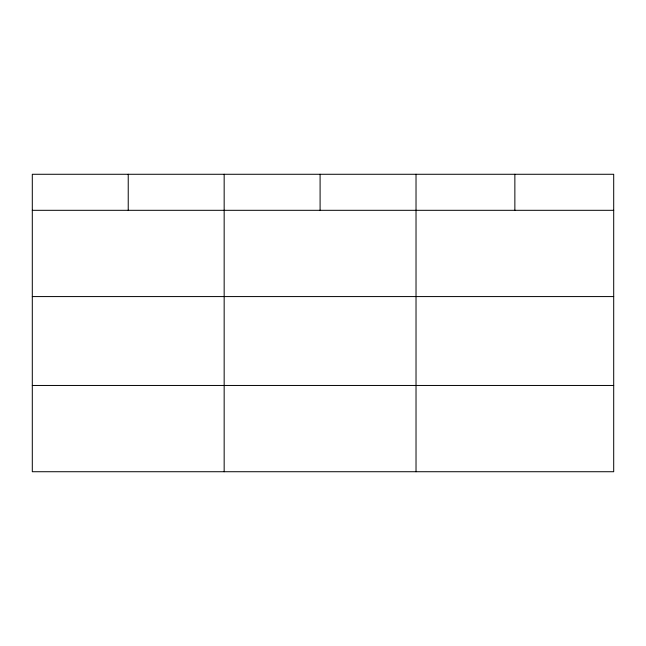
<?xml version="1.0" encoding="UTF-8"?>
<svg xmlns="http://www.w3.org/2000/svg" width="646" height="646" viewBox="0 0 646 646"><rect width="100%" height="100%" fill="white"/><g stroke="black" fill="none" stroke-linecap="round" stroke-linejoin="round"><path stroke-width="0.97" d="M613.7 296.579L613.7 174.275L32.3 174.275L32.3 471.725L613.7 471.725L613.7 296.579L32.3 296.579M32.3 210.313L613.7 210.313M32.3 385.46L613.7 385.46M514.862 174.275L514.862 210.313M416.024 174.275L416.024 471.725M320.093 174.275L320.093 210.313M224.162 174.275L224.162 471.725M128.231 174.275L128.231 210.313"/></g></svg>
